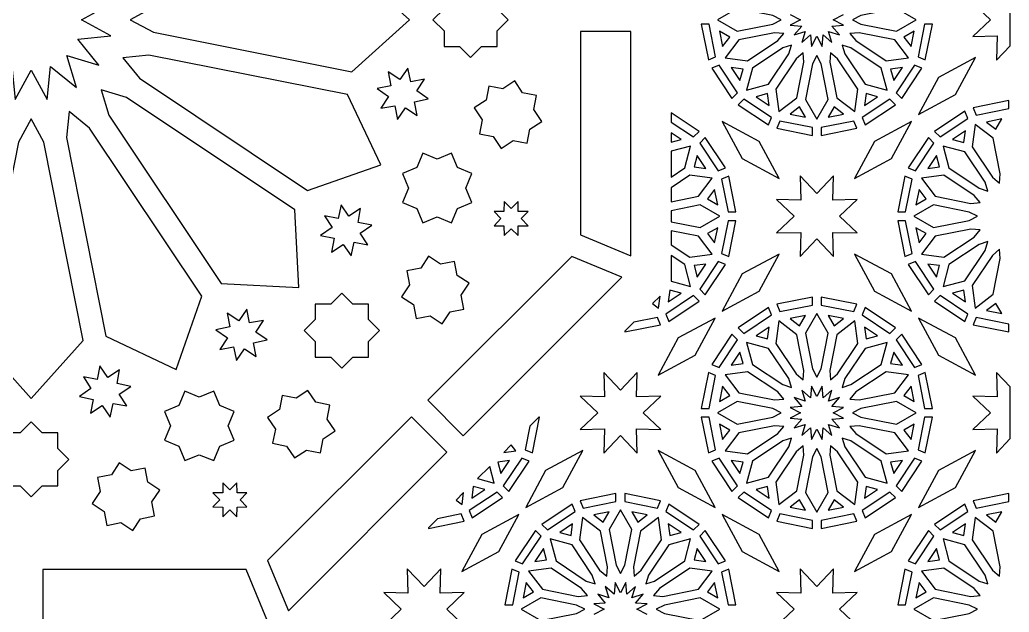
# Model space of a CAD drawing. Header units: millimetres. Extents: x 5 to 6335, y 27 to 2435.
# Drawn here: x 5806 to 6158.6, y 1523.9 to 1734.9 of the extents above; entities that cross this region are included whole.
import ezdxf

# ---------------------------------------------------------------- set-up
doc = ezdxf.new("R2010")
doc.units = ezdxf.units.MM
doc.layers.add('CUT', color=1, linetype='CONTINUOUS')

msp = doc.modelspace()

# ---------------------------------------------------------------- linework, layer by layer
at = {"layer": 'CUT'}
for points in [[(5853.658, 1730.453), (5924.392, 1716.384), (5944.973, 1734.915), (5924.392, 1753.446), (5853.658, 1739.377), (5845.407, 1734.915)], [(6159.01, 1744.136), (6154.134, 1749.282), (6154.367, 1740.633), (6145.718, 1740.866), (6151.999, 1734.915), (6145.718, 1728.964), (6154.367, 1729.197), (6154.134, 1720.548), (6159.01, 1725.694)], [(5976.156, 1738.838), (5976.156, 1744.386), (5970.608, 1744.386), (5966.685, 1748.309), (5962.762, 1744.386), (5957.214, 1744.386), (5957.214, 1738.838), (5953.291, 1734.915), (5957.214, 1730.992), (5957.214, 1725.444), (5962.762, 1725.444), (5966.685, 1721.521), (5970.608, 1725.444), (5976.156, 1725.444), (5976.156, 1730.992), (5980.079, 1734.915)], [(6077.354, 1734.915), (6074.397, 1736.429), (6061.685, 1738.958), (6054.681, 1734.915), (6061.685, 1730.872), (6074.397, 1733.401)], [(6102.816, 1734.915), (6105.773, 1733.401), (6118.485, 1730.872), (6125.489, 1734.915), (6118.485, 1738.958), (6105.773, 1736.429)], [(6054.027, 1721.685), (6051.709, 1733.34), (6048.894, 1733.34), (6051.428, 1720.607)], [(6128.742, 1720.607), (6131.276, 1733.34), (6128.461, 1733.34), (6126.143, 1721.685)], [(6023.76, 1650.873), (6023.76, 1730.79), (6005.91, 1730.79), (6005.91, 1658.266)], [(6056.5, 1725.4), (6059.067, 1728.745), (6055.416, 1730.853)], [(6078.323, 1730.043), (6075.012, 1730.311), (6062.299, 1727.782), (6057.377, 1721.366), (6065.394, 1720.311), (6076.172, 1727.513)], [(6103.998, 1727.513), (6114.776, 1720.311), (6122.793, 1721.366), (6117.871, 1727.782), (6105.158, 1730.311), (6101.847, 1730.043)], [(6124.754, 1730.853), (6121.103, 1728.745), (6123.67, 1725.4)], [(6081.083, 1725.913), (6077.921, 1724.893), (6067.144, 1717.692), (6065.051, 1709.881), (6072.862, 1711.974), (6080.063, 1722.751)], [(6099.087, 1725.913), (6100.107, 1722.751), (6107.308, 1711.974), (6115.119, 1709.881), (6113.026, 1717.692), (6102.249, 1724.893)], [(5848.633, 1714.119), (5908.599, 1674.051), (5934.705, 1683.296), (5922.782, 1708.293), (5852.047, 1722.362), (5842.719, 1721.398)], [(6085.213, 1723.153), (6082.683, 1721.002), (6075.481, 1710.224), (6076.536, 1702.207), (6082.952, 1707.129), (6085.481, 1719.842)], [(6090.085, 1722.184), (6088.571, 1719.227), (6086.042, 1706.515), (6090.085, 1699.511), (6094.128, 1706.515), (6091.599, 1719.227)], [(6094.957, 1723.153), (6094.689, 1719.842), (6097.218, 1707.129), (6103.634, 1702.207), (6104.689, 1710.224), (6097.487, 1721.002)], [(6139.529, 1708.266), (6146.634, 1721.464), (6133.436, 1714.359), (6126.331, 1701.161)], [(5947.516, 1709.578), (5950.236, 1713.753), (5945.338, 1712.838), (5944.309, 1717.714), (5941.491, 1713.603), (5937.316, 1716.323), (5938.231, 1711.425), (5933.354, 1710.395), (5937.466, 1707.578), (5934.746, 1703.402), (5939.644, 1704.318), (5940.673, 1699.441), (5943.491, 1703.553), (5947.666, 1700.833), (5946.751, 1705.731), (5951.628, 1706.76)], [(6052.633, 1717.697), (6059.846, 1706.903), (6061.835, 1708.893), (6055.233, 1718.774)], [(6062.698, 1713.272), (6063.789, 1717.345), (6059.609, 1717.895)], [(6120.561, 1717.895), (6116.381, 1717.345), (6117.472, 1713.272)], [(6120.324, 1706.903), (6127.537, 1717.697), (6124.937, 1718.774), (6118.335, 1708.893)], [(5989.215, 1702.947), (5990.207, 1707.932), (5985.223, 1708.924), (5982.399, 1713.149), (5978.174, 1710.325), (5973.19, 1711.317), (5972.198, 1706.333), (5967.973, 1703.509), (5970.797, 1699.284), (5969.805, 1694.299), (5974.789, 1693.307), (5977.613, 1689.082), (5981.838, 1691.906), (5986.822, 1690.914), (5987.814, 1695.899), (5992.039, 1698.722)], [(5837.741, 1700.95), (5877.808, 1640.984), (5905.465, 1639.535), (5904.016, 1667.192), (5844.05, 1707.259), (5835.061, 1709.939)], [(6073.065, 1704.439), (6072.515, 1708.619), (6068.442, 1707.528)], [(6111.728, 1707.528), (6107.655, 1708.619), (6107.105, 1704.439)], [(6062.073, 1704.676), (6072.867, 1697.463), (6073.944, 1700.063), (6064.063, 1706.665)], [(6086.023, 1700.246), (6083.915, 1703.897), (6080.57, 1701.33)], [(6099.6, 1701.33), (6096.255, 1703.897), (6094.147, 1700.246)], [(6107.303, 1697.463), (6118.097, 1704.676), (6116.107, 1706.665), (6106.226, 1700.063)], [(6146.855, 1700.973), (6158.51, 1703.291), (6158.51, 1706.106), (6145.777, 1703.572)], [(5822.638, 1692.953), (5836.707, 1622.218), (5861.704, 1610.295), (5870.949, 1636.401), (5830.881, 1696.367), (5823.602, 1702.281)], [(6038.16, 1698.474), (6046.107, 1693.165), (6048.097, 1695.154), (6038.16, 1701.795)], [(6134.063, 1693.165), (6143.944, 1699.767), (6142.867, 1702.367), (6132.073, 1695.154)], [(5805.623, 1691.342), (5791.554, 1620.608), (5810.085, 1600.027), (5828.616, 1620.608), (5814.547, 1691.342), (5810.085, 1699.593)], [(6063.436, 1685.471), (6076.634, 1678.366), (6069.529, 1691.564), (6056.331, 1698.669)], [(6075.777, 1696.258), (6088.51, 1693.724), (6088.51, 1696.539), (6076.855, 1698.857)], [(6091.66, 1693.724), (6104.393, 1696.258), (6103.315, 1698.857), (6091.66, 1696.539)], [(6110.641, 1691.564), (6103.536, 1678.366), (6116.734, 1685.471), (6123.839, 1698.669)], [(6155.213, 1676.677), (6155.481, 1679.988), (6152.952, 1692.701), (6146.536, 1697.623), (6145.481, 1689.606), (6152.683, 1678.828)], [(6153.915, 1695.933), (6156.023, 1699.584), (6150.57, 1698.5)], [(6038.16, 1691.346), (6041.728, 1692.302), (6038.16, 1694.686)], [(6057.537, 1682.133), (6050.324, 1692.927), (6048.335, 1690.937), (6054.937, 1681.056)], [(6125.233, 1681.056), (6131.835, 1690.937), (6129.846, 1692.927), (6122.633, 1682.133)], [(6138.442, 1692.302), (6142.515, 1691.211), (6143.065, 1695.391)], [(6038.16, 1678.886), (6043.026, 1682.138), (6045.119, 1689.949), (6038.16, 1688.084)], [(6151.083, 1673.917), (6150.063, 1677.079), (6142.862, 1687.856), (6135.051, 1689.949), (6137.144, 1682.138), (6147.921, 1674.937)], [(5965.016, 1674.987), (5967.139, 1680.112), (5962.014, 1682.236), (5959.89, 1687.361), (5954.765, 1685.238), (5949.639, 1687.361), (5947.515, 1682.236), (5942.39, 1680.112), (5944.513, 1674.987), (5942.39, 1669.862), (5947.515, 1667.738), (5949.639, 1662.612), (5954.765, 1664.735), (5959.89, 1662.612), (5962.014, 1667.738), (5967.139, 1669.862)], [(6046.381, 1682.485), (6050.561, 1681.935), (6047.472, 1686.558)], [(6129.609, 1681.935), (6133.789, 1682.485), (6132.698, 1686.558)], [(6038.16, 1670.116), (6047.871, 1672.048), (6052.793, 1678.464), (6044.776, 1679.519), (6038.16, 1675.098)], [(6061.276, 1666.49), (6058.742, 1679.223), (6056.143, 1678.145), (6058.461, 1666.49)], [(6096.036, 1650.548), (6095.803, 1659.197), (6104.452, 1658.964), (6098.171, 1664.915), (6104.452, 1670.866), (6095.803, 1670.633), (6096.036, 1679.282), (6090.085, 1673.001), (6084.134, 1679.282), (6084.367, 1670.633), (6075.718, 1670.866), (6081.999, 1664.915), (6075.718, 1658.964), (6084.367, 1659.197), (6084.134, 1650.548), (6090.085, 1656.829)], [(6121.709, 1666.49), (6124.027, 1678.145), (6121.428, 1679.223), (6118.894, 1666.49)], [(6148.323, 1669.787), (6146.172, 1672.317), (6135.394, 1679.519), (6127.377, 1678.464), (6132.299, 1672.048), (6145.012, 1669.519)], [(6051.103, 1671.085), (6054.754, 1668.977), (6053.67, 1674.43)], [(6125.416, 1668.977), (6129.067, 1671.085), (6126.5, 1674.43)], [(5927.358, 1658.913), (5931.47, 1661.731), (5926.594, 1662.76), (5927.509, 1667.659), (5923.333, 1664.938), (5920.516, 1669.05), (5919.487, 1664.173), (5914.588, 1665.088), (5917.308, 1660.913), (5913.197, 1658.095), (5918.073, 1657.066), (5917.158, 1652.168), (5921.333, 1654.888), (5924.151, 1650.776), (5925.18, 1655.653), (5930.079, 1654.738)], [(5984.713, 1664.076), (5987.165, 1666.586), (5983.656, 1666.627), (5983.615, 1670.136), (5981.105, 1667.684), (5978.595, 1670.136), (5978.554, 1666.627), (5975.045, 1666.586), (5977.498, 1664.076), (5975.045, 1661.566), (5978.554, 1661.525), (5978.595, 1658.016), (5981.105, 1660.469), (5983.615, 1658.016), (5983.656, 1661.525), (5987.165, 1661.566)], [(6038.16, 1662.926), (6048.485, 1660.872), (6055.489, 1664.915), (6048.485, 1668.958), (6038.16, 1666.904)], [(6147.354, 1664.915), (6144.397, 1666.429), (6131.685, 1668.958), (6124.681, 1664.915), (6131.685, 1660.872), (6144.397, 1663.401)], [(6054.754, 1660.853), (6051.103, 1658.745), (6053.67, 1655.4)], [(6058.742, 1650.607), (6061.276, 1663.34), (6058.461, 1663.34), (6056.143, 1651.685)], [(6124.027, 1651.685), (6121.709, 1663.34), (6118.894, 1663.34), (6121.428, 1650.607)], [(6126.5, 1655.4), (6129.067, 1658.745), (6125.416, 1660.853)], [(6038.16, 1654.732), (6044.776, 1650.311), (6052.793, 1651.366), (6047.871, 1657.782), (6038.16, 1659.714)], [(6148.323, 1660.043), (6145.012, 1660.311), (6132.299, 1657.782), (6127.377, 1651.366), (6135.394, 1650.311), (6146.172, 1657.513)], [(6151.083, 1655.913), (6147.921, 1654.893), (6137.144, 1647.692), (6135.051, 1639.881), (6142.862, 1641.974), (6150.063, 1652.751)], [(5963.347, 1636.831), (5966.17, 1641.056), (5961.945, 1643.879), (5960.953, 1648.864), (5955.969, 1647.872), (5951.744, 1650.696), (5948.92, 1646.471), (5943.936, 1645.479), (5944.928, 1640.494), (5942.104, 1636.269), (5946.329, 1633.445), (5947.321, 1628.461), (5952.305, 1629.453), (5956.53, 1626.629), (5959.354, 1630.854), (5964.339, 1631.846)], [(6002.753, 1650.645), (5951.471, 1599.363), (5964.093, 1586.741), (6020.603, 1643.251)], [(6038.16, 1641.746), (6045.119, 1639.881), (6043.026, 1647.692), (6038.16, 1650.944)], [(6069.529, 1638.266), (6076.634, 1651.464), (6063.436, 1644.359), (6056.331, 1631.161)], [(6116.734, 1644.359), (6103.536, 1651.464), (6110.641, 1638.266), (6123.839, 1631.161)], [(6155.213, 1653.153), (6152.683, 1651.002), (6145.481, 1640.224), (6146.536, 1632.207), (6152.952, 1637.129), (6155.481, 1649.842)], [(6050.561, 1647.895), (6046.381, 1647.345), (6047.472, 1643.272)], [(6050.324, 1636.903), (6057.537, 1647.697), (6054.937, 1648.774), (6048.335, 1638.893)], [(6122.633, 1647.697), (6129.846, 1636.903), (6131.835, 1638.893), (6125.233, 1648.774)], [(6132.698, 1643.272), (6133.789, 1647.345), (6129.609, 1647.895)], [(5930.289, 1620.259), (5934.212, 1624.182), (5930.289, 1628.105), (5930.289, 1633.653), (5924.741, 1633.653), (5920.818, 1637.576), (5916.895, 1633.653), (5911.347, 1633.653), (5911.347, 1628.105), (5907.424, 1624.182), (5911.347, 1620.259), (5911.347, 1614.711), (5916.895, 1614.711), (5920.818, 1610.788), (5924.741, 1614.711), (5930.289, 1614.711)], [(6031.534, 1633.817), (6033.634, 1632.207), (6034.196, 1636.479)], [(6037.303, 1627.463), (6048.097, 1634.676), (6046.107, 1636.665), (6036.226, 1630.063)], [(6041.728, 1637.528), (6037.655, 1638.619), (6037.105, 1634.439)], [(6132.073, 1634.676), (6142.867, 1627.463), (6143.944, 1630.063), (6134.063, 1636.665)], [(6143.065, 1634.439), (6142.515, 1638.619), (6138.442, 1637.528)], [(6076.855, 1630.973), (6088.51, 1633.291), (6088.51, 1636.106), (6075.777, 1633.572)], [(6091.66, 1633.291), (6103.315, 1630.973), (6104.393, 1633.572), (6091.66, 1636.106)], [(6156.023, 1630.246), (6153.915, 1633.897), (6150.57, 1631.33)], [(5889.347, 1619.82), (5894.224, 1620.849), (5890.112, 1623.667), (5892.832, 1627.842), (5887.934, 1626.927), (5886.905, 1631.803), (5884.087, 1627.692), (5879.912, 1630.412), (5880.827, 1625.513), (5875.95, 1624.484), (5880.062, 1621.667), (5877.341, 1617.491), (5882.24, 1618.406), (5883.269, 1613.53), (5886.087, 1617.642), (5890.262, 1614.921)], [(6064.063, 1623.165), (6073.944, 1629.767), (6072.867, 1632.367), (6062.073, 1625.154)], [(6083.915, 1625.933), (6086.023, 1629.584), (6080.57, 1628.5)], [(6090.085, 1607.646), (6091.599, 1610.603), (6094.128, 1623.315), (6090.085, 1630.319), (6086.042, 1623.315), (6088.571, 1610.603)], [(6096.255, 1625.933), (6099.6, 1628.5), (6094.147, 1629.584)], [(6118.097, 1625.154), (6107.303, 1632.367), (6106.226, 1629.767), (6116.107, 1623.165)], [(6021.66, 1623.943), (6021.66, 1623.724), (6034.393, 1626.258), (6033.315, 1628.857), (6024.901, 1627.184)], [(6040.641, 1621.564), (6033.536, 1608.366), (6046.734, 1615.471), (6053.839, 1628.669)], [(6085.213, 1606.677), (6085.481, 1609.988), (6082.952, 1622.701), (6076.536, 1627.623), (6075.481, 1619.606), (6082.683, 1608.828)], [(6094.957, 1606.677), (6097.487, 1608.828), (6104.689, 1619.606), (6103.634, 1627.623), (6097.218, 1622.701), (6094.689, 1609.988)], [(6133.436, 1615.471), (6146.634, 1608.366), (6139.529, 1621.564), (6126.331, 1628.669)], [(6145.777, 1626.258), (6158.51, 1623.724), (6158.51, 1626.539), (6146.855, 1628.857)], [(6055.233, 1611.056), (6061.835, 1620.937), (6059.846, 1622.927), (6052.633, 1612.133)], [(6068.442, 1622.302), (6072.515, 1621.211), (6073.065, 1625.391)], [(6107.655, 1621.211), (6111.728, 1622.302), (6107.105, 1625.391)], [(6127.537, 1612.133), (6120.324, 1622.927), (6118.335, 1620.937), (6124.937, 1611.056)], [(6081.083, 1603.917), (6080.063, 1607.079), (6072.862, 1617.856), (6065.051, 1619.949), (6067.144, 1612.138), (6077.921, 1604.937)], [(6099.087, 1603.917), (6102.249, 1604.937), (6113.026, 1612.138), (6115.119, 1619.949), (6107.308, 1617.856), (6100.107, 1607.079)], [(6059.609, 1611.935), (6063.789, 1612.485), (6062.698, 1616.558)], [(6116.381, 1612.485), (6120.561, 1611.935), (6117.472, 1616.558)], [(5839.269, 1598.249), (5844.167, 1597.334), (5841.447, 1601.509), (5845.559, 1604.327), (5840.682, 1605.356), (5841.598, 1610.254), (5837.422, 1607.534), (5834.605, 1611.646), (5833.575, 1606.769), (5828.677, 1607.684), (5831.397, 1603.509), (5827.286, 1600.691), (5832.162, 1599.662), (5831.247, 1594.764), (5835.422, 1597.484), (5838.24, 1593.372)], [(6026.036, 1580.548), (6025.803, 1589.197), (6034.452, 1588.964), (6028.171, 1594.915), (6034.452, 1600.866), (6025.803, 1600.633), (6026.036, 1609.282), (6020.085, 1603.001), (6014.134, 1609.282), (6014.367, 1600.633), (6005.718, 1600.866), (6011.999, 1594.915), (6005.718, 1588.964), (6014.367, 1589.197), (6014.134, 1580.548), (6020.085, 1586.829)], [(6051.709, 1596.49), (6054.027, 1608.145), (6051.428, 1609.223), (6048.894, 1596.49)], [(6078.323, 1599.787), (6076.172, 1602.317), (6065.394, 1609.519), (6057.377, 1608.464), (6062.299, 1602.048), (6075.012, 1599.519)], [(6101.847, 1599.787), (6105.158, 1599.519), (6117.871, 1602.048), (6122.793, 1608.464), (6114.776, 1609.519), (6103.998, 1602.317)], [(6131.276, 1596.49), (6128.742, 1609.223), (6126.143, 1608.145), (6128.461, 1596.49)], [(6159.01, 1604.136), (6154.134, 1609.282), (6154.367, 1600.633), (6145.718, 1600.866), (6151.999, 1594.915), (6145.718, 1588.964), (6154.367, 1589.197), (6154.134, 1580.548), (6159.01, 1585.694)], [(6055.416, 1598.977), (6059.067, 1601.085), (6056.5, 1604.43)], [(6091.978, 1585.397), (6092.313, 1589.535), (6095.477, 1586.846), (6094.203, 1590.797), (6098.154, 1589.523), (6095.465, 1592.687), (6099.603, 1593.022), (6095.909, 1594.915), (6099.603, 1596.808), (6095.465, 1597.143), (6098.154, 1600.307), (6094.203, 1599.033), (6095.477, 1602.984), (6092.313, 1600.295), (6091.978, 1604.433), (6090.085, 1600.739), (6088.192, 1604.433), (6087.857, 1600.295), (6084.693, 1602.984), (6085.967, 1599.033), (6082.016, 1600.307), (6084.705, 1597.143), (6080.567, 1596.808), (6084.261, 1594.915), (6080.567, 1593.022), (6084.705, 1592.687), (6082.016, 1589.523), (6085.967, 1590.797), (6084.693, 1586.846), (6087.857, 1589.535), (6088.192, 1585.397), (6090.085, 1589.091)], [(6121.103, 1601.085), (6124.754, 1598.977), (6123.67, 1604.43)], [(5877.262, 1582.986), (5882.388, 1585.11), (5880.265, 1590.235), (5882.388, 1595.361), (5877.262, 1597.485), (5875.138, 1602.61), (5870.013, 1600.487), (5864.888, 1602.61), (5862.764, 1597.485), (5857.639, 1595.361), (5859.762, 1590.235), (5857.639, 1585.11), (5862.764, 1582.986), (5864.888, 1577.861), (5870.013, 1579.984), (5875.138, 1577.861)], [(5914.146, 1585.646), (5918.371, 1588.47), (5915.547, 1592.695), (5916.539, 1597.679), (5911.555, 1598.671), (5908.731, 1602.896), (5904.506, 1600.072), (5899.521, 1601.064), (5898.529, 1596.08), (5894.304, 1593.256), (5897.128, 1589.031), (5896.136, 1584.047), (5901.121, 1583.055), (5903.944, 1578.83), (5908.169, 1581.653), (5913.154, 1580.661)], [(6077.354, 1594.915), (6074.397, 1596.429), (6061.685, 1598.958), (6054.681, 1594.915), (6061.685, 1590.872), (6074.397, 1593.401)], [(6102.816, 1594.915), (6105.773, 1593.401), (6118.485, 1590.872), (6125.489, 1594.915), (6118.485, 1598.958), (6105.773, 1596.429)], [(5814.008, 1568.844), (5819.556, 1568.844), (5819.556, 1574.392), (5823.479, 1578.315), (5819.556, 1582.238), (5819.556, 1587.786), (5814.008, 1587.786), (5810.085, 1591.709), (5806.162, 1587.786), (5800.614, 1587.786), (5800.614, 1582.238), (5796.691, 1578.315), (5800.614, 1574.392), (5800.614, 1568.844), (5806.162, 1568.844), (5810.085, 1564.921)], [(5945.637, 1593.529), (5894.355, 1542.247), (5901.749, 1524.397), (5958.259, 1580.907)], [(5987.816, 1590.099), (5986.143, 1581.685), (5988.742, 1580.607), (5991.276, 1593.34), (5991.057, 1593.34)], [(6054.027, 1581.685), (6051.709, 1593.34), (6048.894, 1593.34), (6051.428, 1580.607)], [(6056.5, 1585.4), (6059.067, 1588.745), (6055.416, 1590.853)], [(6078.323, 1590.043), (6075.012, 1590.311), (6062.299, 1587.782), (6057.377, 1581.366), (6065.394, 1580.311), (6076.172, 1587.513)], [(6103.998, 1587.513), (6114.776, 1580.311), (6122.793, 1581.366), (6117.871, 1587.782), (6105.158, 1590.311), (6101.847, 1590.043)], [(6124.754, 1590.853), (6121.103, 1588.745), (6123.67, 1585.4)], [(6128.742, 1580.607), (6131.276, 1593.34), (6128.461, 1593.34), (6126.143, 1581.685)], [(5978.521, 1580.804), (5982.793, 1581.366), (5981.183, 1583.466)], [(6081.083, 1585.913), (6077.921, 1584.893), (6067.144, 1577.692), (6065.051, 1569.881), (6072.862, 1571.974), (6080.063, 1582.751)], [(6099.087, 1585.913), (6100.107, 1582.751), (6107.308, 1571.974), (6115.119, 1569.881), (6113.026, 1577.692), (6102.249, 1584.893)], [(5999.529, 1568.266), (6006.634, 1581.464), (5993.436, 1574.359), (5986.331, 1561.161)], [(6046.734, 1574.359), (6033.536, 1581.464), (6040.641, 1568.266), (6053.839, 1561.161)], [(6085.213, 1583.153), (6082.683, 1581.002), (6075.481, 1570.224), (6076.536, 1562.207), (6082.952, 1567.129), (6085.481, 1579.842)], [(6090.085, 1582.184), (6088.571, 1579.227), (6086.042, 1566.515), (6090.085, 1559.511), (6094.128, 1566.515), (6091.599, 1579.227)], [(6094.957, 1583.153), (6094.689, 1579.842), (6097.218, 1567.129), (6103.634, 1562.207), (6104.689, 1570.224), (6097.487, 1581.002)], [(6139.529, 1568.266), (6146.634, 1581.464), (6133.436, 1574.359), (6126.331, 1561.161)], [(5849.101, 1557.186), (5854.086, 1558.178), (5853.094, 1563.162), (5855.918, 1567.387), (5851.693, 1570.211), (5850.701, 1575.195), (5845.716, 1574.203), (5841.491, 1577.027), (5838.667, 1572.802), (5833.683, 1571.81), (5834.675, 1566.826), (5831.851, 1562.601), (5836.076, 1559.777), (5837.068, 1554.793), (5842.053, 1555.785), (5846.278, 1552.961)], [(5980.561, 1577.895), (5976.381, 1577.345), (5977.472, 1573.272)], [(5980.324, 1566.903), (5987.537, 1577.697), (5984.937, 1578.774), (5978.335, 1568.893)], [(6052.633, 1577.697), (6059.846, 1566.903), (6061.835, 1568.893), (6055.233, 1578.774)], [(6062.698, 1573.272), (6063.789, 1577.345), (6059.609, 1577.895)], [(6120.561, 1577.895), (6116.381, 1577.345), (6117.472, 1573.272)], [(6120.324, 1566.903), (6127.537, 1577.697), (6124.937, 1578.774), (6118.335, 1568.893)], [(5969.187, 1571.471), (5975.119, 1569.881), (5973.529, 1575.813)], [(5883.475, 1561.344), (5886.984, 1561.385), (5884.531, 1563.895), (5886.984, 1566.405), (5883.475, 1566.446), (5883.434, 1569.955), (5880.924, 1567.502), (5878.414, 1569.955), (5878.373, 1566.446), (5874.864, 1566.405), (5877.316, 1563.895), (5874.864, 1561.385), (5878.373, 1561.344), (5878.414, 1557.835), (5880.924, 1560.287), (5883.434, 1557.835)], [(5961.534, 1563.817), (5963.634, 1562.207), (5964.196, 1566.479)], [(5967.303, 1557.463), (5978.097, 1564.676), (5976.107, 1566.665), (5966.226, 1560.063)], [(5971.728, 1567.528), (5967.655, 1568.619), (5967.105, 1564.439)], [(6006.855, 1560.973), (6018.51, 1563.291), (6018.51, 1566.106), (6005.777, 1563.572)], [(6021.66, 1563.291), (6033.315, 1560.973), (6034.393, 1563.572), (6021.66, 1566.106)], [(6062.073, 1564.676), (6072.867, 1557.463), (6073.944, 1560.063), (6064.063, 1566.665)], [(6073.065, 1564.439), (6072.515, 1568.619), (6068.442, 1567.528)], [(6107.303, 1557.463), (6118.097, 1564.676), (6116.107, 1566.665), (6106.226, 1560.063)], [(6111.728, 1567.528), (6107.655, 1568.619), (6107.105, 1564.439)], [(6146.855, 1560.973), (6158.51, 1563.291), (6158.51, 1566.106), (6145.777, 1563.572)], [(5994.063, 1553.165), (6003.944, 1559.767), (6002.867, 1562.367), (5992.073, 1555.154)], [(6048.097, 1555.154), (6037.303, 1562.367), (6036.226, 1559.767), (6046.107, 1553.165)], [(6086.023, 1560.246), (6083.915, 1563.897), (6080.57, 1561.33)], [(6099.6, 1561.33), (6096.255, 1563.897), (6094.147, 1560.246)], [(6134.063, 1553.165), (6143.944, 1559.767), (6142.867, 1562.367), (6132.073, 1555.154)], [(5951.66, 1553.943), (5951.66, 1553.724), (5964.393, 1556.258), (5963.315, 1558.857), (5954.901, 1557.184)], [(5970.641, 1551.564), (5963.536, 1538.366), (5976.734, 1545.471), (5983.839, 1558.669)], [(6013.915, 1555.933), (6016.023, 1559.584), (6010.57, 1558.5)], [(6020.085, 1537.646), (6021.599, 1540.603), (6024.128, 1553.315), (6020.085, 1560.319), (6016.042, 1553.315), (6018.571, 1540.603)], [(6026.255, 1555.933), (6029.6, 1558.5), (6024.147, 1559.584)], [(6063.436, 1545.471), (6076.634, 1538.366), (6069.529, 1551.564), (6056.331, 1558.669)], [(6075.777, 1556.258), (6088.51, 1553.724), (6088.51, 1556.539), (6076.855, 1558.857)], [(6091.66, 1553.724), (6104.393, 1556.258), (6103.315, 1558.857), (6091.66, 1556.539)], [(6110.641, 1551.564), (6103.536, 1538.366), (6116.734, 1545.471), (6123.839, 1558.669)], [(6153.915, 1555.933), (6156.023, 1559.584), (6150.57, 1558.5)], [(5998.442, 1552.302), (6002.515, 1551.211), (6003.065, 1555.391)], [(6015.213, 1536.677), (6015.481, 1539.988), (6012.952, 1552.701), (6006.536, 1557.623), (6005.481, 1549.606), (6012.683, 1538.828)], [(6024.957, 1536.677), (6027.487, 1538.828), (6034.689, 1549.606), (6033.634, 1557.623), (6027.218, 1552.701), (6024.689, 1539.988)], [(6037.655, 1551.211), (6041.728, 1552.302), (6037.105, 1555.391)], [(6138.442, 1552.302), (6142.515, 1551.211), (6143.065, 1555.391)], [(6155.213, 1536.677), (6155.481, 1539.988), (6152.952, 1552.701), (6146.536, 1557.623), (6145.481, 1549.606), (6152.683, 1538.828)], [(5985.233, 1541.056), (5991.835, 1550.937), (5989.846, 1552.927), (5982.633, 1542.133)], [(6057.537, 1542.133), (6050.324, 1552.927), (6048.335, 1550.937), (6054.937, 1541.056)], [(6125.233, 1541.056), (6131.835, 1550.937), (6129.846, 1552.927), (6122.633, 1542.133)], [(6011.083, 1533.917), (6010.063, 1537.079), (6002.862, 1547.856), (5995.051, 1549.949), (5997.144, 1542.138), (6007.921, 1534.937)], [(6029.087, 1533.917), (6032.249, 1534.937), (6043.026, 1542.138), (6045.119, 1549.949), (6037.308, 1547.856), (6030.107, 1537.079)], [(6151.083, 1533.917), (6150.063, 1537.079), (6142.862, 1547.856), (6135.051, 1549.949), (6137.144, 1542.138), (6147.921, 1534.937)], [(5989.609, 1541.935), (5993.789, 1542.485), (5992.698, 1546.558)], [(6046.381, 1542.485), (6050.561, 1541.935), (6047.472, 1546.558)], [(6129.609, 1541.935), (6133.789, 1542.485), (6132.698, 1546.558)], [(5886.734, 1539.09), (5814.21, 1539.09), (5814.21, 1521.24), (5894.127, 1521.24)], [(5956.036, 1510.548), (5955.803, 1519.197), (5964.452, 1518.964), (5958.171, 1524.915), (5964.452, 1530.866), (5955.803, 1530.633), (5956.036, 1539.282), (5950.085, 1533.001), (5944.134, 1539.282), (5944.367, 1530.633), (5935.718, 1530.866), (5941.999, 1524.915), (5935.718, 1518.964), (5944.367, 1519.197), (5944.134, 1510.548), (5950.085, 1516.829)], [(5981.709, 1526.49), (5984.027, 1538.145), (5981.428, 1539.223), (5978.894, 1526.49)], [(6008.323, 1529.787), (6006.172, 1532.317), (5995.394, 1539.519), (5987.377, 1538.464), (5992.299, 1532.048), (6005.012, 1529.519)], [(6031.847, 1529.787), (6035.158, 1529.519), (6047.871, 1532.048), (6052.793, 1538.464), (6044.776, 1539.519), (6033.998, 1532.317)], [(6061.276, 1526.49), (6058.742, 1539.223), (6056.143, 1538.145), (6058.461, 1526.49)], [(6096.036, 1510.548), (6095.803, 1519.197), (6104.452, 1518.964), (6098.171, 1524.915), (6104.452, 1530.866), (6095.803, 1530.633), (6096.036, 1539.282), (6090.085, 1533.001), (6084.134, 1539.282), (6084.367, 1530.633), (6075.718, 1530.866), (6081.999, 1524.915), (6075.718, 1518.964), (6084.367, 1519.197), (6084.134, 1510.548), (6090.085, 1516.829)], [(6121.709, 1526.49), (6124.027, 1538.145), (6121.428, 1539.223), (6118.894, 1526.49)], [(6148.323, 1529.787), (6146.172, 1532.317), (6135.394, 1539.519), (6127.377, 1538.464), (6132.299, 1532.048), (6145.012, 1529.519)], [(5985.416, 1528.977), (5989.067, 1531.085), (5986.5, 1534.43)], [(6051.103, 1531.085), (6054.754, 1528.977), (6053.67, 1534.43)], [(6125.416, 1528.977), (6129.067, 1531.085), (6126.5, 1534.43)], [(6007.354, 1524.915), (6004.397, 1526.429), (5991.685, 1528.958), (5984.681, 1524.915), (5991.685, 1520.872), (6004.397, 1523.401)], [(6032.816, 1524.915), (6035.773, 1523.401), (6048.485, 1520.872), (6055.489, 1524.915), (6048.485, 1528.958), (6035.773, 1526.429)], [(6147.354, 1524.915), (6144.397, 1526.429), (6131.685, 1528.958), (6124.681, 1524.915), (6131.685, 1520.872), (6144.397, 1523.401)]]:
    msp.add_lwpolyline(points, close=True, dxfattribs=at)
for points in [[(5781.646, 1740.571), (5792.108, 1734.915), (5781.646, 1729.259), (5793.476, 1728.035), (5785.976, 1718.806), (5797.373, 1722.203), (5793.976, 1710.806), (5803.205, 1718.306), (5804.429, 1706.476), (5810.085, 1716.938), (5815.741, 1706.476), (5816.965, 1718.306), (5826.194, 1710.806), (5822.797, 1722.203), (5834.194, 1718.806), (5826.694, 1728.035), (5838.524, 1729.259), (5828.062, 1734.915), (5838.524, 1740.571)], [(6080.567, 1736.808), (6084.261, 1734.915), (6080.567, 1733.022), (6084.705, 1732.687), (6082.016, 1729.523), (6085.967, 1730.797), (6084.693, 1726.846), (6087.857, 1729.535), (6088.192, 1725.397), (6090.085, 1729.091), (6091.978, 1725.397), (6092.313, 1729.535), (6095.477, 1726.846), (6094.203, 1730.797), (6098.154, 1729.523), (6095.465, 1732.687), (6099.603, 1733.022), (6095.909, 1734.915), (6099.603, 1736.808)], [(6029.603, 1523.022), (6025.909, 1524.915), (6029.603, 1526.808), (6025.465, 1527.143), (6028.154, 1530.307), (6024.203, 1529.033), (6025.477, 1532.984), (6022.313, 1530.295), (6021.978, 1534.433), (6020.085, 1530.739), (6018.192, 1534.433), (6017.857, 1530.295), (6014.693, 1532.984), (6015.967, 1529.033), (6012.016, 1530.307), (6014.705, 1527.143), (6010.567, 1526.808), (6014.261, 1524.915), (6010.567, 1523.022)]]:
    msp.add_lwpolyline(points, dxfattribs=at)

doc.saveas('drawing.dxf')
